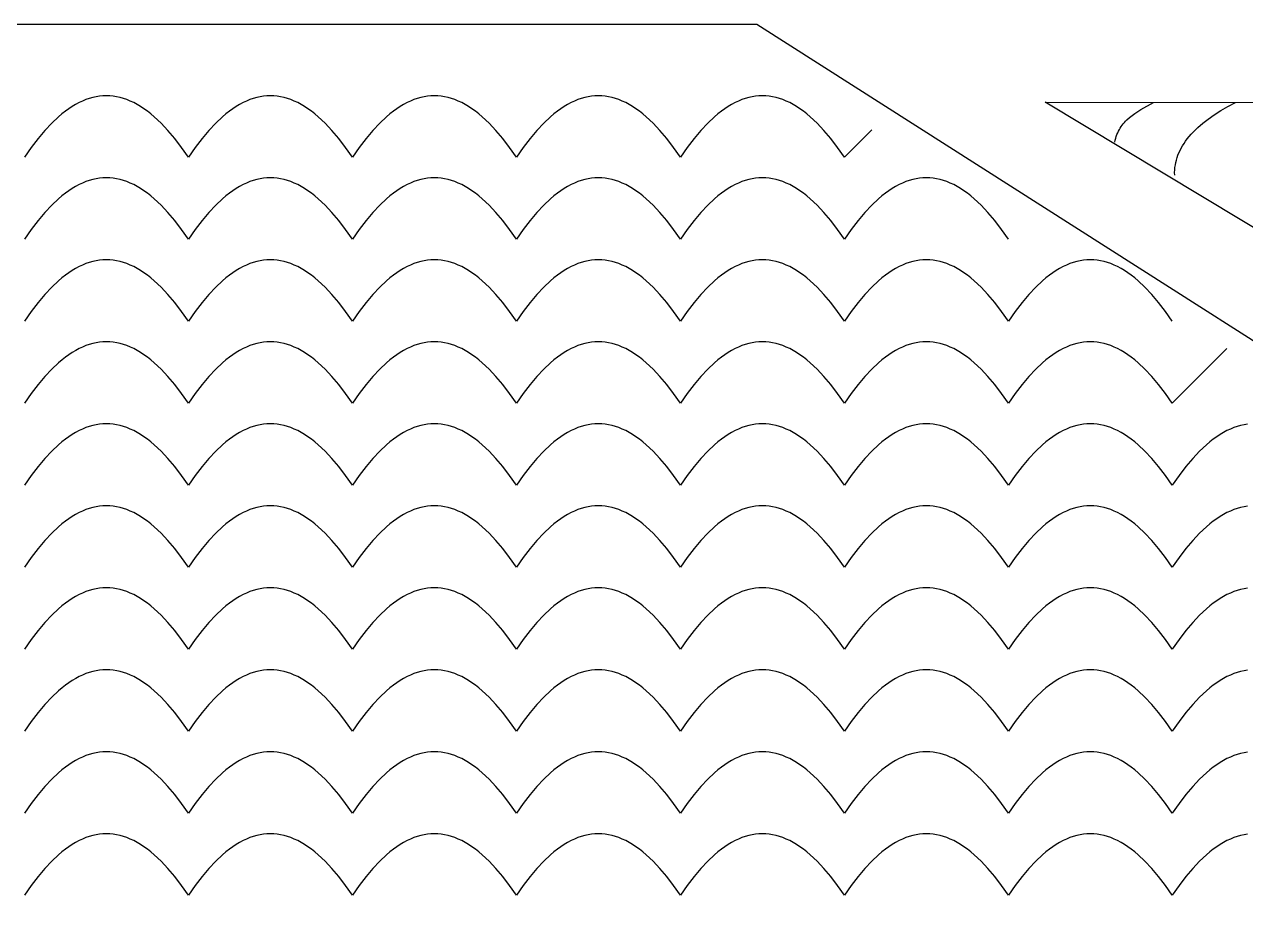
# Model space of a CAD drawing. Extents: x -831 to 1547, y -1426 to -385.
# Drawn here: x 133.8 to 200.9, y -858.3 to -809.9 of the extents above; entities that cross this region are included whole.
import ezdxf

# ---------------------------------------------------------------- set-up
doc = ezdxf.new("R2010")
doc.units = 0
doc.layers.add('CUT', color=18, linetype='CONTINUOUS')
doc.layers.add('ENGRAVE', color=1, linetype='CONTINUOUS')

msp = doc.modelspace()

# ---------------------------------------------------------------- linework, layer by layer
at = {"layer": 'CUT'}
for points in [[(334.842, -861.159), (254.442, -861.159), (174.042, -809.919), (133.842, -809.919), (93.642, -809.919), (13.242, -861.159), (-67.158, -861.159), (-67.158, -926.259), (93.474, -926.259), (133.842, -870.943), (174.211, -926.259), (334.842, -926.259)], [(189.867, -814.177), (237.8, -814.21), (237.8, -817.21), (249.8, -817.21), (249.8, -814.21), (323.919, -814.177), (258.946, -855.743)]]:
    msp.add_lwpolyline(points, close=True, dxfattribs=at)
at = {"layer": 'ENGRAVE'}
for points in [[(180.342, -815.709), (178.842, -817.209), (178.467, -816.67), (178.092, -816.178), (177.717, -815.732), (177.342, -815.334), (176.967, -814.982), (176.779, -814.824), (176.592, -814.678), (176.404, -814.543), (176.217, -814.42), (176.029, -814.309), (175.842, -814.209), (175.654, -814.121), (175.467, -814.045), (175.279, -813.98), (175.092, -813.928), (174.904, -813.887), (174.717, -813.857), (174.529, -813.84), (174.342, -813.834), (174.154, -813.84), (173.967, -813.857), (173.779, -813.887), (173.592, -813.928), (173.404, -813.98), (173.217, -814.045), (173.029, -814.121), (172.842, -814.209), (172.654, -814.309), (172.467, -814.42), (172.279, -814.543), (172.092, -814.678), (171.904, -814.824), (171.717, -814.982), (171.342, -815.334), (170.967, -815.732), (170.592, -816.178), (170.217, -816.67), (169.842, -817.209), (169.467, -816.67), (169.092, -816.178), (168.717, -815.732), (168.342, -815.334), (167.967, -814.982), (167.779, -814.824), (167.592, -814.678), (167.404, -814.543), (167.217, -814.42), (167.029, -814.309), (166.842, -814.209), (166.654, -814.121), (166.467, -814.045), (166.279, -813.98), (166.092, -813.928), (165.904, -813.887), (165.717, -813.857), (165.529, -813.84), (165.342, -813.834), (165.154, -813.84), (164.967, -813.857), (164.779, -813.887), (164.592, -813.928), (164.404, -813.98), (164.217, -814.045), (164.029, -814.121), (163.842, -814.209), (163.654, -814.309), (163.467, -814.42), (163.279, -814.543), (163.092, -814.678), (162.904, -814.824), (162.717, -814.982), (162.342, -815.334), (161.967, -815.732), (161.592, -816.178), (161.217, -816.67), (160.842, -817.209), (160.467, -816.67), (160.092, -816.178), (159.717, -815.732), (159.342, -815.334), (158.967, -814.982), (158.779, -814.824), (158.592, -814.678), (158.404, -814.543), (158.217, -814.42), (158.029, -814.309), (157.842, -814.209), (157.654, -814.121), (157.467, -814.045), (157.279, -813.98), (157.092, -813.928), (156.904, -813.887), (156.717, -813.857), (156.529, -813.84), (156.342, -813.834), (156.154, -813.84), (155.967, -813.857), (155.779, -813.887), (155.592, -813.928), (155.404, -813.98), (155.217, -814.045), (155.029, -814.121), (154.842, -814.209), (154.654, -814.309), (154.467, -814.42), (154.279, -814.543), (154.092, -814.678), (153.904, -814.824), (153.717, -814.982), (153.342, -815.334), (152.967, -815.732), (152.592, -816.178), (152.217, -816.67), (151.842, -817.209), (151.467, -816.67), (151.092, -816.178), (150.717, -815.732), (150.342, -815.334), (149.967, -814.982), (149.779, -814.824), (149.592, -814.678), (149.404, -814.543), (149.217, -814.42), (149.029, -814.309), (148.842, -814.209), (148.654, -814.121), (148.467, -814.045), (148.279, -813.98), (148.092, -813.928), (147.904, -813.887), (147.717, -813.857), (147.529, -813.84), (147.342, -813.834), (147.154, -813.84), (146.967, -813.857), (146.779, -813.887), (146.592, -813.928), (146.404, -813.98), (146.217, -814.045), (146.029, -814.121), (145.842, -814.209), (145.654, -814.309), (145.467, -814.42), (145.279, -814.543), (145.092, -814.678), (144.904, -814.824), (144.717, -814.982), (144.342, -815.334), (143.967, -815.732), (143.592, -816.178), (143.217, -816.67), (142.842, -817.209), (142.467, -816.67), (142.092, -816.178), (141.717, -815.732), (141.342, -815.334), (140.967, -814.982), (140.779, -814.824), (140.592, -814.678), (140.404, -814.543), (140.217, -814.42), (140.029, -814.309), (139.842, -814.209), (139.654, -814.121), (139.467, -814.045), (139.279, -813.98), (139.092, -813.928), (138.904, -813.887), (138.717, -813.857), (138.529, -813.84), (138.342, -813.834), (138.154, -813.84), (137.967, -813.857), (137.779, -813.887), (137.592, -813.928), (137.404, -813.98), (137.217, -814.045), (137.029, -814.121), (136.842, -814.209), (136.654, -814.309), (136.467, -814.42), (136.279, -814.543), (136.092, -814.678), (135.904, -814.824), (135.717, -814.982), (135.342, -815.334), (134.967, -815.732), (134.592, -816.178), (134.217, -816.67), (133.842, -817.209)], [(193.678, -816.379), (193.704, -816.269), (193.734, -816.164), (193.767, -816.062), (193.804, -815.964), (193.844, -815.87), (193.888, -815.779), (193.935, -815.692), (193.986, -815.607), (194.039, -815.526), (194.095, -815.448), (194.153, -815.372), (194.215, -815.299), (194.279, -815.229), (194.345, -815.161), (194.484, -815.032), (194.631, -814.911), (194.785, -814.798), (194.945, -814.69), (195.11, -814.588), (195.8, -814.209)], [(196.971, -818.183), (196.969, -818.044), (196.975, -817.905), (196.987, -817.768), (197.007, -817.632), (197.033, -817.496), (197.065, -817.362), (197.105, -817.229), (197.151, -817.096), (197.204, -816.965), (197.264, -816.834), (197.331, -816.705), (197.404, -816.576), (197.484, -816.448), (197.572, -816.322), (197.665, -816.196), (197.766, -816.072), (197.873, -815.948), (197.988, -815.825), (198.237, -815.583), (198.512, -815.344), (198.815, -815.109), (199.146, -814.878), (199.503, -814.651), (199.888, -814.428), (200.3, -814.209)], [(187.842, -821.709), (187.467, -821.17), (187.092, -820.678), (186.717, -820.232), (186.342, -819.834), (185.967, -819.482), (185.779, -819.324), (185.592, -819.178), (185.404, -819.043), (185.217, -818.92), (185.029, -818.809), (184.842, -818.709), (184.654, -818.621), (184.467, -818.545), (184.279, -818.48), (184.092, -818.428), (183.904, -818.387), (183.717, -818.357), (183.529, -818.34), (183.342, -818.334), (183.154, -818.34), (182.967, -818.357), (182.779, -818.387), (182.592, -818.428), (182.404, -818.48), (182.217, -818.545), (182.029, -818.621), (181.842, -818.709), (181.654, -818.809), (181.467, -818.92), (181.279, -819.043), (181.092, -819.178), (180.904, -819.324), (180.717, -819.482), (180.342, -819.834), (179.967, -820.232), (179.592, -820.678), (179.217, -821.17), (178.842, -821.709), (178.467, -821.17), (178.092, -820.678), (177.717, -820.232), (177.342, -819.834), (176.967, -819.482), (176.779, -819.324), (176.592, -819.178), (176.404, -819.043), (176.217, -818.92), (176.029, -818.809), (175.842, -818.709), (175.654, -818.621), (175.467, -818.545), (175.279, -818.48), (175.092, -818.428), (174.904, -818.387), (174.717, -818.357), (174.529, -818.34), (174.342, -818.334), (174.154, -818.34), (173.967, -818.357), (173.779, -818.387), (173.592, -818.428), (173.404, -818.48), (173.217, -818.545), (173.029, -818.621), (172.842, -818.709), (172.654, -818.809), (172.467, -818.92), (172.279, -819.043), (172.092, -819.178), (171.904, -819.324), (171.717, -819.482), (171.342, -819.834), (170.967, -820.232), (170.592, -820.678), (170.217, -821.17), (169.842, -821.709), (169.467, -821.17), (169.092, -820.678), (168.717, -820.232), (168.342, -819.834), (167.967, -819.482), (167.779, -819.324), (167.592, -819.178), (167.404, -819.043), (167.217, -818.92), (167.029, -818.809), (166.842, -818.709), (166.654, -818.621), (166.467, -818.545), (166.279, -818.48), (166.092, -818.428), (165.904, -818.387), (165.717, -818.357), (165.529, -818.34), (165.342, -818.334), (165.154, -818.34), (164.967, -818.357), (164.779, -818.387), (164.592, -818.428), (164.404, -818.48), (164.217, -818.545), (164.029, -818.621), (163.842, -818.709), (163.654, -818.809), (163.467, -818.92), (163.279, -819.043), (163.092, -819.178), (162.904, -819.324), (162.717, -819.482), (162.342, -819.834), (161.967, -820.232), (161.592, -820.678), (161.217, -821.17), (160.842, -821.709), (160.467, -821.17), (160.092, -820.678), (159.717, -820.232), (159.342, -819.834), (158.967, -819.482), (158.779, -819.324), (158.592, -819.178), (158.404, -819.043), (158.217, -818.92), (158.029, -818.809), (157.842, -818.709), (157.654, -818.621), (157.467, -818.545), (157.279, -818.48), (157.092, -818.428), (156.904, -818.387), (156.717, -818.357), (156.529, -818.34), (156.342, -818.334), (156.154, -818.34), (155.967, -818.357), (155.779, -818.387), (155.592, -818.428), (155.404, -818.48), (155.217, -818.545), (155.029, -818.621), (154.842, -818.709), (154.654, -818.809), (154.467, -818.92), (154.279, -819.043), (154.092, -819.178), (153.904, -819.324), (153.717, -819.482), (153.342, -819.834), (152.967, -820.232), (152.592, -820.678), (152.217, -821.17), (151.842, -821.709), (151.467, -821.17), (151.092, -820.678), (150.717, -820.232), (150.342, -819.834), (149.967, -819.482), (149.779, -819.324), (149.592, -819.178), (149.404, -819.043), (149.217, -818.92), (149.029, -818.809), (148.842, -818.709), (148.654, -818.621), (148.467, -818.545), (148.279, -818.48), (148.092, -818.428), (147.904, -818.387), (147.717, -818.357), (147.529, -818.34), (147.342, -818.334), (147.154, -818.34), (146.967, -818.357), (146.779, -818.387), (146.592, -818.428), (146.404, -818.48), (146.217, -818.545), (146.029, -818.621), (145.842, -818.709), (145.654, -818.809), (145.467, -818.92), (145.279, -819.043), (145.092, -819.178), (144.904, -819.324), (144.717, -819.482), (144.342, -819.834), (143.967, -820.232), (143.592, -820.678), (143.217, -821.17), (142.842, -821.709), (142.467, -821.17), (142.092, -820.678), (141.717, -820.232), (141.342, -819.834), (140.967, -819.482), (140.779, -819.324), (140.592, -819.178), (140.404, -819.043), (140.217, -818.92), (140.029, -818.809), (139.842, -818.709), (139.654, -818.621), (139.467, -818.545), (139.279, -818.48), (139.092, -818.428), (138.904, -818.387), (138.717, -818.357), (138.529, -818.34), (138.342, -818.334), (138.154, -818.34), (137.967, -818.357), (137.779, -818.387), (137.592, -818.428), (137.404, -818.48), (137.217, -818.545), (137.029, -818.621), (136.842, -818.709), (136.654, -818.809), (136.467, -818.92), (136.279, -819.043), (136.092, -819.178), (135.904, -819.324), (135.717, -819.482), (135.342, -819.834), (134.967, -820.232), (134.592, -820.678), (134.217, -821.17), (133.842, -821.709)], [(196.842, -826.209), (196.467, -825.67), (196.092, -825.178), (195.717, -824.732), (195.342, -824.334), (194.967, -823.982), (194.779, -823.824), (194.592, -823.678), (194.404, -823.543), (194.217, -823.42), (194.029, -823.309), (193.842, -823.209), (193.654, -823.121), (193.467, -823.045), (193.279, -822.98), (193.092, -822.928), (192.904, -822.887), (192.717, -822.857), (192.529, -822.84), (192.342, -822.834), (192.154, -822.84), (191.967, -822.857), (191.779, -822.887), (191.592, -822.928), (191.404, -822.98), (191.217, -823.045), (191.029, -823.121), (190.842, -823.209), (190.654, -823.309), (190.467, -823.42), (190.279, -823.543), (190.092, -823.678), (189.904, -823.824), (189.717, -823.982), (189.342, -824.334), (188.967, -824.732), (188.592, -825.178), (188.217, -825.67), (187.842, -826.209), (187.467, -825.67), (187.092, -825.178), (186.717, -824.732), (186.342, -824.334), (185.967, -823.982), (185.779, -823.824), (185.592, -823.678), (185.404, -823.543), (185.217, -823.42), (185.029, -823.309), (184.842, -823.209), (184.654, -823.121), (184.467, -823.045), (184.279, -822.98), (184.092, -822.928), (183.904, -822.887), (183.717, -822.857), (183.529, -822.84), (183.342, -822.834), (183.154, -822.84), (182.967, -822.857), (182.779, -822.887), (182.592, -822.928), (182.404, -822.98), (182.217, -823.045), (182.029, -823.121), (181.842, -823.209), (181.654, -823.309), (181.467, -823.42), (181.279, -823.543), (181.092, -823.678), (180.904, -823.824), (180.717, -823.982), (180.342, -824.334), (179.967, -824.732), (179.592, -825.178), (179.217, -825.67), (178.842, -826.209), (178.467, -825.67), (178.092, -825.178), (177.717, -824.732), (177.342, -824.334), (176.967, -823.982), (176.779, -823.824), (176.592, -823.678), (176.404, -823.543), (176.217, -823.42), (176.029, -823.309), (175.842, -823.209), (175.654, -823.121), (175.467, -823.045), (175.279, -822.98), (175.092, -822.928), (174.904, -822.887), (174.717, -822.857), (174.529, -822.84), (174.342, -822.834), (174.154, -822.84), (173.967, -822.857), (173.779, -822.887), (173.592, -822.928), (173.404, -822.98), (173.217, -823.045), (173.029, -823.121), (172.842, -823.209), (172.654, -823.309), (172.467, -823.42), (172.279, -823.543), (172.092, -823.678), (171.904, -823.824), (171.717, -823.982), (171.342, -824.334), (170.967, -824.732), (170.592, -825.178), (170.217, -825.67), (169.842, -826.209), (169.467, -825.67), (169.092, -825.178), (168.717, -824.732), (168.342, -824.334), (167.967, -823.982), (167.779, -823.824), (167.592, -823.678), (167.404, -823.543), (167.217, -823.42), (167.029, -823.309), (166.842, -823.209), (166.654, -823.121), (166.467, -823.045), (166.279, -822.98), (166.092, -822.928), (165.904, -822.887), (165.717, -822.857), (165.529, -822.84), (165.342, -822.834), (165.154, -822.84), (164.967, -822.857), (164.779, -822.887), (164.592, -822.928), (164.404, -822.98), (164.217, -823.045), (164.029, -823.121), (163.842, -823.209), (163.654, -823.309), (163.467, -823.42), (163.279, -823.543), (163.092, -823.678), (162.904, -823.824), (162.717, -823.982), (162.342, -824.334), (161.967, -824.732), (161.592, -825.178), (161.217, -825.67), (160.842, -826.209), (160.467, -825.67), (160.092, -825.178), (159.717, -824.732), (159.342, -824.334), (158.967, -823.982), (158.779, -823.824), (158.592, -823.678), (158.404, -823.543), (158.217, -823.42), (158.029, -823.309), (157.842, -823.209), (157.654, -823.121), (157.467, -823.045), (157.279, -822.98), (157.092, -822.928), (156.904, -822.887), (156.717, -822.857), (156.529, -822.84), (156.342, -822.834), (156.154, -822.84), (155.967, -822.857), (155.779, -822.887), (155.592, -822.928), (155.404, -822.98), (155.217, -823.045), (155.029, -823.121), (154.842, -823.209), (154.654, -823.309), (154.467, -823.42), (154.279, -823.543), (154.092, -823.678), (153.904, -823.824), (153.717, -823.982), (153.342, -824.334), (152.967, -824.732), (152.592, -825.178), (152.217, -825.67), (151.842, -826.209), (151.467, -825.67), (151.092, -825.178), (150.717, -824.732), (150.342, -824.334), (149.967, -823.982), (149.779, -823.824), (149.592, -823.678), (149.404, -823.543), (149.217, -823.42), (149.029, -823.309), (148.842, -823.209), (148.654, -823.121), (148.467, -823.045), (148.279, -822.98), (148.092, -822.928), (147.904, -822.887), (147.717, -822.857), (147.529, -822.84), (147.342, -822.834), (147.154, -822.84), (146.967, -822.857), (146.779, -822.887), (146.592, -822.928), (146.404, -822.98), (146.217, -823.045), (146.029, -823.121), (145.842, -823.209), (145.654, -823.309), (145.467, -823.42), (145.279, -823.543), (145.092, -823.678), (144.904, -823.824), (144.717, -823.982), (144.342, -824.334), (143.967, -824.732), (143.592, -825.178), (143.217, -825.67), (142.842, -826.209), (142.467, -825.67), (142.092, -825.178), (141.717, -824.732), (141.342, -824.334), (140.967, -823.982), (140.779, -823.824), (140.592, -823.678), (140.404, -823.543), (140.217, -823.42), (140.029, -823.309), (139.842, -823.209), (139.654, -823.121), (139.467, -823.045), (139.279, -822.98), (139.092, -822.928), (138.904, -822.887), (138.717, -822.857), (138.529, -822.84), (138.342, -822.834), (138.154, -822.84), (137.967, -822.857), (137.779, -822.887), (137.592, -822.928), (137.404, -822.98), (137.217, -823.045), (137.029, -823.121), (136.842, -823.209), (136.654, -823.309), (136.467, -823.42), (136.279, -823.543), (136.092, -823.678), (135.904, -823.824), (135.717, -823.982), (135.342, -824.334), (134.967, -824.732), (134.592, -825.178), (134.217, -825.67), (133.842, -826.209)], [(199.842, -827.709), (196.842, -830.709), (196.467, -830.17), (196.092, -829.678), (195.717, -829.232), (195.342, -828.834), (194.967, -828.482), (194.779, -828.324), (194.592, -828.178), (194.404, -828.043), (194.217, -827.92), (194.029, -827.809), (193.842, -827.709), (193.654, -827.621), (193.467, -827.545), (193.279, -827.48), (193.092, -827.428), (192.904, -827.387), (192.717, -827.357), (192.529, -827.34), (192.342, -827.334), (192.154, -827.34), (191.967, -827.357), (191.779, -827.387), (191.592, -827.428), (191.404, -827.48), (191.217, -827.545), (191.029, -827.621), (190.842, -827.709), (190.654, -827.809), (190.467, -827.92), (190.279, -828.043), (190.092, -828.178), (189.904, -828.324), (189.717, -828.482), (189.342, -828.834), (188.967, -829.232), (188.592, -829.678), (188.217, -830.17), (187.842, -830.709), (187.467, -830.17), (187.092, -829.678), (186.717, -829.232), (186.342, -828.834), (185.967, -828.482), (185.779, -828.324), (185.592, -828.178), (185.404, -828.043), (185.217, -827.92), (185.029, -827.809), (184.842, -827.709), (184.654, -827.621), (184.467, -827.545), (184.279, -827.48), (184.092, -827.428), (183.904, -827.387), (183.717, -827.357), (183.529, -827.34), (183.342, -827.334), (183.154, -827.34), (182.967, -827.357), (182.779, -827.387), (182.592, -827.428), (182.404, -827.48), (182.217, -827.545), (182.029, -827.621), (181.842, -827.709), (181.655, -827.809), (181.467, -827.92), (181.28, -828.043), (181.092, -828.178), (180.905, -828.324), (180.717, -828.482), (180.342, -828.834), (179.967, -829.232), (179.592, -829.678), (179.217, -830.17), (178.842, -830.709), (178.467, -830.17), (178.092, -829.678), (177.717, -829.232), (177.342, -828.834), (176.967, -828.482), (176.779, -828.324), (176.592, -828.178), (176.404, -828.043), (176.217, -827.92), (176.029, -827.809), (175.842, -827.709), (175.655, -827.621), (175.467, -827.545), (175.28, -827.48), (175.092, -827.428), (174.905, -827.387), (174.717, -827.357), (174.53, -827.34), (174.342, -827.334), (174.154, -827.34), (173.967, -827.357), (173.779, -827.387), (173.592, -827.428), (173.404, -827.48), (173.217, -827.545), (173.029, -827.621), (172.842, -827.709), (172.655, -827.809), (172.467, -827.92), (172.28, -828.043), (172.092, -828.178), (171.905, -828.324), (171.717, -828.482), (171.342, -828.834), (170.967, -829.232), (170.592, -829.678), (170.217, -830.17), (169.842, -830.709), (169.467, -830.17), (169.092, -829.678), (168.717, -829.232), (168.342, -828.834), (167.967, -828.482), (167.779, -828.324), (167.592, -828.178), (167.404, -828.043), (167.217, -827.92), (167.029, -827.809), (166.842, -827.709), (166.655, -827.621), (166.467, -827.545), (166.28, -827.48), (166.092, -827.428), (165.905, -827.387), (165.717, -827.357), (165.53, -827.34), (165.342, -827.334), (165.154, -827.34), (164.967, -827.357), (164.779, -827.387), (164.592, -827.428), (164.404, -827.48), (164.217, -827.545), (164.029, -827.621), (163.842, -827.709), (163.655, -827.809), (163.467, -827.92), (163.28, -828.043), (163.092, -828.178), (162.905, -828.324), (162.717, -828.482), (162.342, -828.834), (161.967, -829.232), (161.592, -829.678), (161.217, -830.17), (160.842, -830.709), (160.467, -830.17), (160.092, -829.678), (159.717, -829.232), (159.342, -828.834), (158.967, -828.482), (158.779, -828.324), (158.592, -828.178), (158.404, -828.043), (158.217, -827.92), (158.029, -827.809), (157.842, -827.709), (157.655, -827.621), (157.467, -827.545), (157.28, -827.48), (157.092, -827.428), (156.905, -827.387), (156.717, -827.357), (156.53, -827.34), (156.342, -827.334), (156.154, -827.34), (155.967, -827.357), (155.779, -827.387), (155.592, -827.428), (155.404, -827.48), (155.217, -827.545), (155.029, -827.621), (154.842, -827.709), (154.655, -827.809), (154.467, -827.92), (154.28, -828.043), (154.092, -828.178), (153.905, -828.324), (153.717, -828.482), (153.342, -828.834), (152.967, -829.232), (152.592, -829.678), (152.217, -830.17), (151.842, -830.709), (151.467, -830.17), (151.092, -829.678), (150.717, -829.232), (150.342, -828.834), (149.967, -828.482), (149.779, -828.324), (149.592, -828.178), (149.404, -828.043), (149.217, -827.92), (149.029, -827.809), (148.842, -827.709), (148.655, -827.621), (148.467, -827.545), (148.28, -827.48), (148.092, -827.428), (147.905, -827.387), (147.717, -827.357), (147.53, -827.34), (147.342, -827.334), (147.154, -827.34), (146.967, -827.357), (146.779, -827.387), (146.592, -827.428), (146.404, -827.48), (146.217, -827.545), (146.029, -827.621), (145.842, -827.709), (145.655, -827.809), (145.467, -827.92), (145.28, -828.043), (145.092, -828.178), (144.905, -828.324), (144.717, -828.482), (144.342, -828.834), (143.967, -829.232), (143.592, -829.678), (143.217, -830.17), (142.842, -830.709), (142.467, -830.17), (142.092, -829.678), (141.717, -829.232), (141.342, -828.834), (140.967, -828.482), (140.779, -828.324), (140.592, -828.178), (140.404, -828.043), (140.217, -827.92), (140.029, -827.809), (139.842, -827.709), (139.655, -827.621), (139.467, -827.545), (139.28, -827.48), (139.092, -827.428), (138.905, -827.387), (138.717, -827.357), (138.53, -827.34), (138.342, -827.334), (138.154, -827.34), (137.967, -827.357), (137.779, -827.387), (137.592, -827.428), (137.404, -827.48), (137.217, -827.545), (137.029, -827.621), (136.842, -827.709), (136.655, -827.809), (136.467, -827.92), (136.28, -828.043), (136.092, -828.178), (135.905, -828.324), (135.717, -828.482), (135.342, -828.834), (134.967, -829.232), (134.592, -829.678), (134.217, -830.17), (133.842, -830.709)], [(200.967, -831.857), (200.779, -831.887), (200.592, -831.928), (200.404, -831.98), (200.217, -832.045), (200.029, -832.121), (199.842, -832.209), (199.654, -832.309), (199.467, -832.42), (199.279, -832.543), (199.092, -832.678), (198.904, -832.824), (198.717, -832.982), (198.342, -833.334), (197.967, -833.732), (197.592, -834.178), (197.217, -834.67), (196.842, -835.209), (196.467, -834.67), (196.092, -834.178), (195.717, -833.732), (195.342, -833.334), (194.967, -832.982), (194.779, -832.824), (194.592, -832.678), (194.404, -832.543), (194.217, -832.42), (194.029, -832.309), (193.842, -832.209), (193.654, -832.121), (193.467, -832.045), (193.279, -831.98), (193.092, -831.928), (192.904, -831.887), (192.717, -831.857), (192.529, -831.84), (192.342, -831.834), (192.154, -831.84), (191.967, -831.857), (191.779, -831.887), (191.592, -831.928), (191.404, -831.98), (191.217, -832.045), (191.029, -832.121), (190.842, -832.209), (190.654, -832.309), (190.467, -832.42), (190.279, -832.543), (190.092, -832.678), (189.904, -832.824), (189.717, -832.982), (189.342, -833.334), (188.967, -833.732), (188.592, -834.178), (188.217, -834.67), (187.842, -835.209), (187.467, -834.67), (187.092, -834.178), (186.717, -833.732), (186.342, -833.334), (185.967, -832.982), (185.779, -832.824), (185.592, -832.678), (185.404, -832.543), (185.217, -832.42), (185.029, -832.309), (184.842, -832.209), (184.654, -832.121), (184.467, -832.045), (184.279, -831.98), (184.092, -831.928), (183.904, -831.887), (183.717, -831.857), (183.529, -831.84), (183.342, -831.834), (183.154, -831.84), (182.967, -831.857), (182.779, -831.887), (182.592, -831.928), (182.404, -831.98), (182.217, -832.045), (182.029, -832.121), (181.842, -832.209), (181.654, -832.309), (181.467, -832.42), (181.279, -832.543), (181.092, -832.678), (180.904, -832.824), (180.717, -832.982), (180.342, -833.334), (179.967, -833.732), (179.592, -834.178), (179.217, -834.67), (178.842, -835.209), (178.467, -834.67), (178.092, -834.178), (177.717, -833.732), (177.342, -833.334), (176.967, -832.982), (176.779, -832.824), (176.592, -832.678), (176.404, -832.543), (176.217, -832.42), (176.029, -832.309), (175.842, -832.209), (175.654, -832.121), (175.467, -832.045), (175.279, -831.98), (175.092, -831.928), (174.904, -831.887), (174.717, -831.857), (174.529, -831.84), (174.342, -831.834), (174.154, -831.84), (173.967, -831.857), (173.779, -831.887), (173.592, -831.928), (173.404, -831.98), (173.217, -832.045), (173.029, -832.121), (172.842, -832.209), (172.654, -832.309), (172.467, -832.42), (172.279, -832.543), (172.092, -832.678), (171.904, -832.824), (171.717, -832.982), (171.342, -833.334), (170.967, -833.732), (170.592, -834.178), (170.217, -834.67), (169.842, -835.209), (169.467, -834.67), (169.092, -834.178), (168.717, -833.732), (168.342, -833.334), (167.967, -832.982), (167.779, -832.824), (167.592, -832.678), (167.404, -832.543), (167.217, -832.42), (167.029, -832.309), (166.842, -832.209), (166.654, -832.121), (166.467, -832.045), (166.279, -831.98), (166.092, -831.928), (165.904, -831.887), (165.717, -831.857), (165.529, -831.84), (165.342, -831.834), (165.154, -831.84), (164.967, -831.857), (164.779, -831.887), (164.592, -831.928), (164.404, -831.98), (164.217, -832.045), (164.029, -832.121), (163.842, -832.209), (163.654, -832.309), (163.467, -832.42), (163.279, -832.543), (163.092, -832.678), (162.904, -832.824), (162.717, -832.982), (162.342, -833.334), (161.967, -833.732), (161.592, -834.178), (161.217, -834.67), (160.842, -835.209), (160.467, -834.67), (160.092, -834.178), (159.717, -833.732), (159.342, -833.334), (158.967, -832.982), (158.779, -832.824), (158.592, -832.678), (158.404, -832.543), (158.217, -832.42), (158.029, -832.309), (157.842, -832.209), (157.654, -832.121), (157.467, -832.045), (157.279, -831.98), (157.092, -831.928), (156.904, -831.887), (156.717, -831.857), (156.529, -831.84), (156.342, -831.834), (156.154, -831.84), (155.967, -831.857), (155.779, -831.887), (155.592, -831.928), (155.404, -831.98), (155.217, -832.045), (155.029, -832.121), (154.842, -832.209), (154.654, -832.309), (154.467, -832.42), (154.279, -832.543), (154.092, -832.678), (153.904, -832.824), (153.717, -832.982), (153.342, -833.334), (152.967, -833.732), (152.592, -834.178), (152.217, -834.67), (151.842, -835.209), (151.467, -834.67), (151.092, -834.178), (150.717, -833.732), (150.342, -833.334), (149.967, -832.982), (149.779, -832.824), (149.592, -832.678), (149.404, -832.543), (149.217, -832.42), (149.029, -832.309), (148.842, -832.209), (148.654, -832.121), (148.467, -832.045), (148.279, -831.98), (148.092, -831.928), (147.904, -831.887), (147.717, -831.857), (147.529, -831.84), (147.342, -831.834), (147.154, -831.84), (146.967, -831.857), (146.779, -831.887), (146.592, -831.928), (146.404, -831.98), (146.217, -832.045), (146.029, -832.121), (145.842, -832.209), (145.654, -832.309), (145.467, -832.42), (145.279, -832.543), (145.092, -832.678), (144.904, -832.824), (144.717, -832.982), (144.342, -833.334), (143.967, -833.732), (143.592, -834.178), (143.217, -834.67), (142.842, -835.209), (142.467, -834.67), (142.092, -834.178), (141.717, -833.732), (141.342, -833.334), (140.967, -832.982), (140.779, -832.824), (140.592, -832.678), (140.404, -832.543), (140.217, -832.42), (140.029, -832.309), (139.842, -832.209), (139.654, -832.121), (139.467, -832.045), (139.279, -831.98), (139.092, -831.928), (138.904, -831.887), (138.717, -831.857), (138.529, -831.84), (138.342, -831.834), (138.154, -831.84), (137.967, -831.857), (137.779, -831.887), (137.592, -831.928), (137.404, -831.98), (137.217, -832.045), (137.029, -832.121), (136.842, -832.209), (136.654, -832.309), (136.467, -832.42), (136.279, -832.543), (136.092, -832.678), (135.904, -832.824), (135.717, -832.982), (135.342, -833.334), (134.967, -833.732), (134.592, -834.178), (134.217, -834.67), (133.842, -835.209)], [(200.967, -836.357), (200.779, -836.387), (200.592, -836.428), (200.404, -836.48), (200.217, -836.545), (200.029, -836.621), (199.842, -836.709), (199.654, -836.809), (199.467, -836.92), (199.279, -837.043), (199.092, -837.178), (198.904, -837.324), (198.717, -837.482), (198.342, -837.834), (197.967, -838.232), (197.592, -838.678), (197.217, -839.17), (196.842, -839.709), (196.467, -839.17), (196.092, -838.678), (195.717, -838.232), (195.342, -837.834), (194.967, -837.482), (194.779, -837.324), (194.592, -837.178), (194.404, -837.043), (194.217, -836.92), (194.029, -836.809), (193.842, -836.709), (193.654, -836.621), (193.467, -836.545), (193.279, -836.48), (193.092, -836.428), (192.904, -836.387), (192.717, -836.357), (192.529, -836.34), (192.342, -836.334), (192.154, -836.34), (191.967, -836.357), (191.779, -836.387), (191.592, -836.428), (191.404, -836.48), (191.217, -836.545), (191.029, -836.621), (190.842, -836.709), (190.654, -836.809), (190.467, -836.92), (190.279, -837.043), (190.092, -837.178), (189.904, -837.324), (189.717, -837.482), (189.342, -837.834), (188.967, -838.232), (188.592, -838.678), (188.217, -839.17), (187.842, -839.709), (187.467, -839.17), (187.092, -838.678), (186.717, -838.232), (186.342, -837.834), (185.967, -837.482), (185.779, -837.324), (185.592, -837.178), (185.404, -837.043), (185.217, -836.92), (185.029, -836.809), (184.842, -836.709), (184.654, -836.621), (184.467, -836.545), (184.279, -836.48), (184.092, -836.428), (183.904, -836.387), (183.717, -836.357), (183.529, -836.34), (183.342, -836.334), (183.154, -836.34), (182.967, -836.357), (182.779, -836.387), (182.592, -836.428), (182.404, -836.48), (182.217, -836.545), (182.029, -836.621), (181.842, -836.709), (181.654, -836.809), (181.467, -836.92), (181.279, -837.043), (181.092, -837.178), (180.904, -837.324), (180.717, -837.482), (180.342, -837.834), (179.967, -838.232), (179.592, -838.678), (179.217, -839.17), (178.842, -839.709), (178.467, -839.17), (178.092, -838.678), (177.717, -838.232), (177.342, -837.834), (176.967, -837.482), (176.779, -837.324), (176.592, -837.178), (176.404, -837.043), (176.217, -836.92), (176.029, -836.809), (175.842, -836.709), (175.654, -836.621), (175.467, -836.545), (175.279, -836.48), (175.092, -836.428), (174.904, -836.387), (174.717, -836.357), (174.529, -836.34), (174.342, -836.334), (174.154, -836.34), (173.967, -836.357), (173.779, -836.387), (173.592, -836.428), (173.404, -836.48), (173.217, -836.545), (173.029, -836.621), (172.842, -836.709), (172.654, -836.809), (172.467, -836.92), (172.279, -837.043), (172.092, -837.178), (171.904, -837.324), (171.717, -837.482), (171.342, -837.834), (170.967, -838.232), (170.592, -838.678), (170.217, -839.17), (169.842, -839.709), (169.467, -839.17), (169.092, -838.678), (168.717, -838.232), (168.342, -837.834), (167.967, -837.482), (167.779, -837.324), (167.592, -837.178), (167.404, -837.043), (167.217, -836.92), (167.029, -836.809), (166.842, -836.709), (166.654, -836.621), (166.467, -836.545), (166.279, -836.48), (166.092, -836.428), (165.904, -836.387), (165.717, -836.357), (165.529, -836.34), (165.342, -836.334), (165.154, -836.34), (164.967, -836.357), (164.779, -836.387), (164.592, -836.428), (164.404, -836.48), (164.217, -836.545), (164.029, -836.621), (163.842, -836.709), (163.654, -836.809), (163.467, -836.92), (163.279, -837.043), (163.092, -837.178), (162.904, -837.324), (162.717, -837.482), (162.342, -837.834), (161.967, -838.232), (161.592, -838.678), (161.217, -839.17), (160.842, -839.709), (160.467, -839.17), (160.092, -838.678), (159.717, -838.232), (159.342, -837.834), (158.967, -837.482), (158.779, -837.324), (158.592, -837.178), (158.404, -837.043), (158.217, -836.92), (158.029, -836.809), (157.842, -836.709), (157.654, -836.621), (157.467, -836.545), (157.279, -836.48), (157.092, -836.428), (156.904, -836.387), (156.717, -836.357), (156.529, -836.34), (156.342, -836.334), (156.154, -836.34), (155.967, -836.357), (155.779, -836.387), (155.592, -836.428), (155.404, -836.48), (155.217, -836.545), (155.029, -836.621), (154.842, -836.709), (154.654, -836.809), (154.467, -836.92), (154.279, -837.043), (154.092, -837.178), (153.904, -837.324), (153.717, -837.482), (153.342, -837.834), (152.967, -838.232), (152.592, -838.678), (152.217, -839.17), (151.842, -839.709), (151.467, -839.17), (151.092, -838.678), (150.717, -838.232), (150.342, -837.834), (149.967, -837.482), (149.779, -837.324), (149.592, -837.178), (149.404, -837.043), (149.217, -836.92), (149.029, -836.809), (148.842, -836.709), (148.654, -836.621), (148.467, -836.545), (148.279, -836.48), (148.092, -836.428), (147.904, -836.387), (147.717, -836.357), (147.529, -836.34), (147.342, -836.334), (147.154, -836.34), (146.967, -836.357), (146.779, -836.387), (146.592, -836.428), (146.404, -836.48), (146.217, -836.545), (146.029, -836.621), (145.842, -836.709), (145.654, -836.809), (145.467, -836.92), (145.279, -837.043), (145.092, -837.178), (144.904, -837.324), (144.717, -837.482), (144.342, -837.834), (143.967, -838.232), (143.592, -838.678), (143.217, -839.17), (142.842, -839.709), (142.467, -839.17), (142.092, -838.678), (141.717, -838.232), (141.342, -837.834), (140.967, -837.482), (140.779, -837.324), (140.592, -837.178), (140.404, -837.043), (140.217, -836.92), (140.029, -836.809), (139.842, -836.709), (139.654, -836.621), (139.467, -836.545), (139.279, -836.48), (139.092, -836.428), (138.904, -836.387), (138.717, -836.357), (138.529, -836.34), (138.342, -836.334), (138.154, -836.34), (137.967, -836.357), (137.779, -836.387), (137.592, -836.428), (137.404, -836.48), (137.217, -836.545), (137.029, -836.621), (136.842, -836.709), (136.654, -836.809), (136.467, -836.92), (136.279, -837.043), (136.092, -837.178), (135.904, -837.324), (135.717, -837.482), (135.342, -837.834), (134.967, -838.232), (134.592, -838.678), (134.217, -839.17), (133.842, -839.709)], [(200.967, -840.857), (200.779, -840.887), (200.592, -840.928), (200.404, -840.98), (200.217, -841.045), (200.029, -841.121), (199.842, -841.209), (199.654, -841.309), (199.467, -841.42), (199.279, -841.543), (199.092, -841.678), (198.904, -841.824), (198.717, -841.982), (198.342, -842.334), (197.967, -842.732), (197.592, -843.178), (197.217, -843.67), (196.842, -844.209), (196.467, -843.67), (196.092, -843.178), (195.717, -842.732), (195.342, -842.334), (194.967, -841.982), (194.779, -841.824), (194.592, -841.678), (194.404, -841.543), (194.217, -841.42), (194.029, -841.309), (193.842, -841.209), (193.654, -841.121), (193.467, -841.045), (193.279, -840.98), (193.092, -840.928), (192.904, -840.887), (192.717, -840.857), (192.529, -840.84), (192.342, -840.834), (192.154, -840.84), (191.967, -840.857), (191.779, -840.887), (191.592, -840.928), (191.404, -840.98), (191.217, -841.045), (191.029, -841.121), (190.842, -841.209), (190.654, -841.309), (190.467, -841.42), (190.279, -841.543), (190.092, -841.678), (189.904, -841.824), (189.717, -841.982), (189.342, -842.334), (188.967, -842.732), (188.592, -843.178), (188.217, -843.67), (187.842, -844.209), (187.467, -843.67), (187.092, -843.178), (186.717, -842.732), (186.342, -842.334), (185.967, -841.982), (185.779, -841.824), (185.592, -841.678), (185.404, -841.543), (185.217, -841.42), (185.029, -841.309), (184.842, -841.209), (184.654, -841.121), (184.467, -841.045), (184.279, -840.98), (184.092, -840.928), (183.904, -840.887), (183.717, -840.857), (183.529, -840.84), (183.342, -840.834), (183.154, -840.84), (182.967, -840.857), (182.779, -840.887), (182.592, -840.928), (182.404, -840.98), (182.217, -841.045), (182.029, -841.121), (181.842, -841.209), (181.654, -841.309), (181.467, -841.42), (181.279, -841.543), (181.092, -841.678), (180.904, -841.824), (180.717, -841.982), (180.342, -842.334), (179.967, -842.732), (179.592, -843.178), (179.217, -843.67), (178.842, -844.209), (178.467, -843.67), (178.092, -843.178), (177.717, -842.732), (177.342, -842.334), (176.967, -841.982), (176.779, -841.824), (176.592, -841.678), (176.404, -841.543), (176.217, -841.42), (176.029, -841.309), (175.842, -841.209), (175.654, -841.121), (175.467, -841.045), (175.279, -840.98), (175.092, -840.928), (174.904, -840.887), (174.717, -840.857), (174.529, -840.84), (174.342, -840.834), (174.154, -840.84), (173.967, -840.857), (173.779, -840.887), (173.592, -840.928), (173.404, -840.98), (173.217, -841.045), (173.029, -841.121), (172.842, -841.209), (172.654, -841.309), (172.467, -841.42), (172.279, -841.543), (172.092, -841.678), (171.904, -841.824), (171.717, -841.982), (171.342, -842.334), (170.967, -842.732), (170.592, -843.178), (170.217, -843.67), (169.842, -844.209), (169.467, -843.67), (169.092, -843.178), (168.717, -842.732), (168.342, -842.334), (167.967, -841.982), (167.779, -841.824), (167.592, -841.678), (167.404, -841.543), (167.217, -841.42), (167.029, -841.309), (166.842, -841.209), (166.654, -841.121), (166.467, -841.045), (166.279, -840.98), (166.092, -840.928), (165.904, -840.887), (165.717, -840.857), (165.529, -840.84), (165.342, -840.834), (165.154, -840.84), (164.967, -840.857), (164.779, -840.887), (164.592, -840.928), (164.404, -840.98), (164.217, -841.045), (164.029, -841.121), (163.842, -841.209), (163.654, -841.309), (163.467, -841.42), (163.279, -841.543), (163.092, -841.678), (162.904, -841.824), (162.717, -841.982), (162.342, -842.334), (161.967, -842.732), (161.592, -843.178), (161.217, -843.67), (160.842, -844.209), (160.467, -843.67), (160.092, -843.178), (159.717, -842.732), (159.342, -842.334), (158.967, -841.982), (158.779, -841.824), (158.592, -841.678), (158.404, -841.543), (158.217, -841.42), (158.029, -841.309), (157.842, -841.209), (157.654, -841.121), (157.467, -841.045), (157.279, -840.98), (157.092, -840.928), (156.904, -840.887), (156.717, -840.857), (156.529, -840.84), (156.342, -840.834), (156.154, -840.84), (155.967, -840.857), (155.779, -840.887), (155.592, -840.928), (155.404, -840.98), (155.217, -841.045), (155.029, -841.121), (154.842, -841.209), (154.654, -841.309), (154.467, -841.42), (154.279, -841.543), (154.092, -841.678), (153.904, -841.824), (153.717, -841.982), (153.342, -842.334), (152.967, -842.732), (152.592, -843.178), (152.217, -843.67), (151.842, -844.209), (151.467, -843.67), (151.092, -843.178), (150.717, -842.732), (150.342, -842.334), (149.967, -841.982), (149.779, -841.824), (149.592, -841.678), (149.404, -841.543), (149.217, -841.42), (149.029, -841.309), (148.842, -841.209), (148.654, -841.121), (148.467, -841.045), (148.279, -840.98), (148.092, -840.928), (147.904, -840.887), (147.717, -840.857), (147.529, -840.84), (147.342, -840.834), (147.154, -840.84), (146.967, -840.857), (146.779, -840.887), (146.592, -840.928), (146.404, -840.98), (146.217, -841.045), (146.029, -841.121), (145.842, -841.209), (145.654, -841.309), (145.467, -841.42), (145.279, -841.543), (145.092, -841.678), (144.904, -841.824), (144.717, -841.982), (144.342, -842.334), (143.967, -842.732), (143.592, -843.178), (143.217, -843.67), (142.842, -844.209), (142.467, -843.67), (142.092, -843.178), (141.717, -842.732), (141.342, -842.334), (140.967, -841.982), (140.779, -841.824), (140.592, -841.678), (140.404, -841.543), (140.217, -841.42), (140.029, -841.309), (139.842, -841.209), (139.654, -841.121), (139.467, -841.045), (139.279, -840.98), (139.092, -840.928), (138.904, -840.887), (138.717, -840.857), (138.529, -840.84), (138.342, -840.834), (138.154, -840.84), (137.967, -840.857), (137.779, -840.887), (137.592, -840.928), (137.404, -840.98), (137.217, -841.045), (137.029, -841.121), (136.842, -841.209), (136.654, -841.309), (136.467, -841.42), (136.279, -841.543), (136.092, -841.678), (135.904, -841.824), (135.717, -841.982), (135.342, -842.334), (134.967, -842.732), (134.592, -843.178), (134.217, -843.67), (133.842, -844.209)], [(200.967, -845.357), (200.779, -845.387), (200.592, -845.428), (200.404, -845.48), (200.217, -845.545), (200.029, -845.621), (199.842, -845.709), (199.654, -845.809), (199.467, -845.92), (199.279, -846.043), (199.092, -846.178), (198.904, -846.324), (198.717, -846.482), (198.342, -846.834), (197.967, -847.232), (197.592, -847.678), (197.217, -848.17), (196.842, -848.709), (196.467, -848.17), (196.092, -847.678), (195.717, -847.232), (195.342, -846.834), (194.967, -846.482), (194.779, -846.324), (194.592, -846.178), (194.404, -846.043), (194.217, -845.92), (194.029, -845.809), (193.842, -845.709), (193.654, -845.621), (193.467, -845.545), (193.279, -845.48), (193.092, -845.428), (192.904, -845.387), (192.717, -845.357), (192.529, -845.34), (192.342, -845.334), (192.154, -845.34), (191.967, -845.357), (191.779, -845.387), (191.592, -845.428), (191.404, -845.48), (191.217, -845.545), (191.029, -845.621), (190.842, -845.709), (190.654, -845.809), (190.467, -845.92), (190.279, -846.043), (190.092, -846.178), (189.904, -846.324), (189.717, -846.482), (189.342, -846.834), (188.967, -847.232), (188.592, -847.678), (188.217, -848.17), (187.842, -848.709), (187.467, -848.17), (187.092, -847.678), (186.717, -847.232), (186.342, -846.834), (185.967, -846.482), (185.779, -846.324), (185.592, -846.178), (185.404, -846.043), (185.217, -845.92), (185.029, -845.809), (184.842, -845.709), (184.654, -845.621), (184.467, -845.545), (184.279, -845.48), (184.092, -845.428), (183.904, -845.387), (183.717, -845.357), (183.529, -845.34), (183.342, -845.334), (183.154, -845.34), (182.967, -845.357), (182.779, -845.387), (182.592, -845.428), (182.404, -845.48), (182.217, -845.545), (182.029, -845.621), (181.842, -845.709), (181.655, -845.809), (181.467, -845.92), (181.28, -846.043), (181.092, -846.178), (180.905, -846.324), (180.717, -846.482), (180.342, -846.834), (179.967, -847.232), (179.592, -847.678), (179.217, -848.17), (178.842, -848.709), (178.467, -848.17), (178.092, -847.678), (177.717, -847.232), (177.342, -846.834), (176.967, -846.482), (176.779, -846.324), (176.592, -846.178), (176.404, -846.043), (176.217, -845.92), (176.029, -845.809), (175.842, -845.709), (175.655, -845.621), (175.467, -845.545), (175.28, -845.48), (175.092, -845.428), (174.905, -845.387), (174.717, -845.357), (174.53, -845.34), (174.342, -845.334), (174.154, -845.34), (173.967, -845.357), (173.779, -845.387), (173.592, -845.428), (173.404, -845.48), (173.217, -845.545), (173.029, -845.621), (172.842, -845.709), (172.655, -845.809), (172.467, -845.92), (172.28, -846.043), (172.092, -846.178), (171.905, -846.324), (171.717, -846.482), (171.342, -846.834), (170.967, -847.232), (170.592, -847.678), (170.217, -848.17), (169.842, -848.709), (169.467, -848.17), (169.092, -847.678), (168.717, -847.232), (168.342, -846.834), (167.967, -846.482), (167.779, -846.324), (167.592, -846.178), (167.404, -846.043), (167.217, -845.92), (167.029, -845.809), (166.842, -845.709), (166.655, -845.621), (166.467, -845.545), (166.28, -845.48), (166.092, -845.428), (165.905, -845.387), (165.717, -845.357), (165.53, -845.34), (165.342, -845.334), (165.154, -845.34), (164.967, -845.357), (164.779, -845.387), (164.592, -845.428), (164.404, -845.48), (164.217, -845.545), (164.029, -845.621), (163.842, -845.709), (163.655, -845.809), (163.467, -845.92), (163.28, -846.043), (163.092, -846.178), (162.905, -846.324), (162.717, -846.482), (162.342, -846.834), (161.967, -847.232), (161.592, -847.678), (161.217, -848.17), (160.842, -848.709), (160.467, -848.17), (160.092, -847.678), (159.717, -847.232), (159.342, -846.834), (158.967, -846.482), (158.779, -846.324), (158.592, -846.178), (158.404, -846.043), (158.217, -845.92), (158.029, -845.809), (157.842, -845.709), (157.655, -845.621), (157.467, -845.545), (157.28, -845.48), (157.092, -845.428), (156.905, -845.387), (156.717, -845.357), (156.53, -845.34), (156.342, -845.334), (156.154, -845.34), (155.967, -845.357), (155.779, -845.387), (155.592, -845.428), (155.404, -845.48), (155.217, -845.545), (155.029, -845.621), (154.842, -845.709), (154.655, -845.809), (154.467, -845.92), (154.28, -846.043), (154.092, -846.178), (153.905, -846.324), (153.717, -846.482), (153.342, -846.834), (152.967, -847.232), (152.592, -847.678), (152.217, -848.17), (151.842, -848.709), (151.467, -848.17), (151.092, -847.678), (150.717, -847.232), (150.342, -846.834), (149.967, -846.482), (149.779, -846.324), (149.592, -846.178), (149.404, -846.043), (149.217, -845.92), (149.029, -845.809), (148.842, -845.709), (148.655, -845.621), (148.467, -845.545), (148.28, -845.48), (148.092, -845.428), (147.905, -845.387), (147.717, -845.357), (147.53, -845.34), (147.342, -845.334), (147.154, -845.34), (146.967, -845.357), (146.779, -845.387), (146.592, -845.428), (146.404, -845.48), (146.217, -845.545), (146.029, -845.621), (145.842, -845.709), (145.655, -845.809), (145.467, -845.92), (145.28, -846.043), (145.092, -846.178), (144.905, -846.324), (144.717, -846.482), (144.342, -846.834), (143.967, -847.232), (143.592, -847.678), (143.217, -848.17), (142.842, -848.709), (142.467, -848.17), (142.092, -847.678), (141.717, -847.232), (141.342, -846.834), (140.967, -846.482), (140.779, -846.324), (140.592, -846.178), (140.404, -846.043), (140.217, -845.92), (140.029, -845.809), (139.842, -845.709), (139.655, -845.621), (139.467, -845.545), (139.28, -845.48), (139.092, -845.428), (138.905, -845.387), (138.717, -845.357), (138.53, -845.34), (138.342, -845.334), (138.154, -845.34), (137.967, -845.357), (137.779, -845.387), (137.592, -845.428), (137.404, -845.48), (137.217, -845.545), (137.029, -845.621), (136.842, -845.709), (136.655, -845.809), (136.467, -845.92), (136.28, -846.043), (136.092, -846.178), (135.905, -846.324), (135.717, -846.482), (135.342, -846.834), (134.967, -847.232), (134.592, -847.678), (134.217, -848.17), (133.842, -848.709)], [(200.967, -849.857), (200.779, -849.887), (200.592, -849.928), (200.404, -849.98), (200.217, -850.045), (200.029, -850.121), (199.842, -850.209), (199.654, -850.309), (199.467, -850.42), (199.279, -850.543), (199.092, -850.678), (198.904, -850.824), (198.717, -850.982), (198.342, -851.334), (197.967, -851.732), (197.592, -852.178), (197.217, -852.67), (196.842, -853.209), (196.467, -852.67), (196.092, -852.178), (195.717, -851.732), (195.342, -851.334), (194.967, -850.982), (194.779, -850.824), (194.592, -850.678), (194.404, -850.543), (194.217, -850.42), (194.029, -850.309), (193.842, -850.209), (193.654, -850.121), (193.467, -850.045), (193.279, -849.98), (193.092, -849.928), (192.904, -849.887), (192.717, -849.857), (192.529, -849.84), (192.342, -849.834), (192.154, -849.84), (191.967, -849.857), (191.779, -849.887), (191.592, -849.928), (191.404, -849.98), (191.217, -850.045), (191.029, -850.121), (190.842, -850.209), (190.654, -850.309), (190.467, -850.42), (190.279, -850.543), (190.092, -850.678), (189.904, -850.824), (189.717, -850.982), (189.342, -851.334), (188.967, -851.732), (188.592, -852.178), (188.217, -852.67), (187.842, -853.209), (187.467, -852.67), (187.092, -852.178), (186.717, -851.732), (186.342, -851.334), (185.967, -850.982), (185.779, -850.824), (185.592, -850.678), (185.404, -850.543), (185.217, -850.42), (185.029, -850.309), (184.842, -850.209), (184.654, -850.121), (184.467, -850.045), (184.279, -849.98), (184.092, -849.928), (183.904, -849.887), (183.717, -849.857), (183.529, -849.84), (183.342, -849.834), (183.154, -849.84), (182.967, -849.857), (182.779, -849.887), (182.592, -849.928), (182.404, -849.98), (182.217, -850.045), (182.029, -850.121), (181.842, -850.209), (181.654, -850.309), (181.467, -850.42), (181.279, -850.543), (181.092, -850.678), (180.904, -850.824), (180.717, -850.982), (180.342, -851.334), (179.967, -851.732), (179.592, -852.178), (179.217, -852.67), (178.842, -853.209), (178.467, -852.67), (178.092, -852.178), (177.717, -851.732), (177.342, -851.334), (176.967, -850.982), (176.779, -850.824), (176.592, -850.678), (176.404, -850.543), (176.217, -850.42), (176.029, -850.309), (175.842, -850.209), (175.654, -850.121), (175.467, -850.045), (175.279, -849.98), (175.092, -849.928), (174.904, -849.887), (174.717, -849.857), (174.529, -849.84), (174.342, -849.834), (174.154, -849.84), (173.967, -849.857), (173.779, -849.887), (173.592, -849.928), (173.404, -849.98), (173.217, -850.045), (173.029, -850.121), (172.842, -850.209), (172.654, -850.309), (172.467, -850.42), (172.279, -850.543), (172.092, -850.678), (171.904, -850.824), (171.717, -850.982), (171.342, -851.334), (170.967, -851.732), (170.592, -852.178), (170.217, -852.67), (169.842, -853.209), (169.467, -852.67), (169.092, -852.178), (168.717, -851.732), (168.342, -851.334), (167.967, -850.982), (167.779, -850.824), (167.592, -850.678), (167.404, -850.543), (167.217, -850.42), (167.029, -850.309), (166.842, -850.209), (166.654, -850.121), (166.467, -850.045), (166.279, -849.98), (166.092, -849.928), (165.904, -849.887), (165.717, -849.857), (165.529, -849.84), (165.342, -849.834), (165.154, -849.84), (164.967, -849.857), (164.779, -849.887), (164.592, -849.928), (164.404, -849.98), (164.217, -850.045), (164.029, -850.121), (163.842, -850.209), (163.654, -850.309), (163.467, -850.42), (163.279, -850.543), (163.092, -850.678), (162.904, -850.824), (162.717, -850.982), (162.342, -851.334), (161.967, -851.732), (161.592, -852.178), (161.217, -852.67), (160.842, -853.209), (160.467, -852.67), (160.092, -852.178), (159.717, -851.732), (159.342, -851.334), (158.967, -850.982), (158.779, -850.824), (158.592, -850.678), (158.404, -850.543), (158.217, -850.42), (158.029, -850.309), (157.842, -850.209), (157.654, -850.121), (157.467, -850.045), (157.279, -849.98), (157.092, -849.928), (156.904, -849.887), (156.717, -849.857), (156.529, -849.84), (156.342, -849.834), (156.154, -849.84), (155.967, -849.857), (155.779, -849.887), (155.592, -849.928), (155.404, -849.98), (155.217, -850.045), (155.029, -850.121), (154.842, -850.209), (154.654, -850.309), (154.467, -850.42), (154.279, -850.543), (154.092, -850.678), (153.904, -850.824), (153.717, -850.982), (153.342, -851.334), (152.967, -851.732), (152.592, -852.178), (152.217, -852.67), (151.842, -853.209), (151.467, -852.67), (151.092, -852.178), (150.717, -851.732), (150.342, -851.334), (149.967, -850.982), (149.779, -850.824), (149.592, -850.678), (149.404, -850.543), (149.217, -850.42), (149.029, -850.309), (148.842, -850.209), (148.654, -850.121), (148.467, -850.045), (148.279, -849.98), (148.092, -849.928), (147.904, -849.887), (147.717, -849.857), (147.529, -849.84), (147.342, -849.834), (147.154, -849.84), (146.967, -849.857), (146.779, -849.887), (146.592, -849.928), (146.404, -849.98), (146.217, -850.045), (146.029, -850.121), (145.842, -850.209), (145.654, -850.309), (145.467, -850.42), (145.279, -850.543), (145.092, -850.678), (144.904, -850.824), (144.717, -850.982), (144.342, -851.334), (143.967, -851.732), (143.592, -852.178), (143.217, -852.67), (142.842, -853.209), (142.467, -852.67), (142.092, -852.178), (141.717, -851.732), (141.342, -851.334), (140.967, -850.982), (140.779, -850.824), (140.592, -850.678), (140.404, -850.543), (140.217, -850.42), (140.029, -850.309), (139.842, -850.209), (139.654, -850.121), (139.467, -850.045), (139.279, -849.98), (139.092, -849.928), (138.904, -849.887), (138.717, -849.857), (138.529, -849.84), (138.342, -849.834), (138.154, -849.84), (137.967, -849.857), (137.779, -849.887), (137.592, -849.928), (137.404, -849.98), (137.217, -850.045), (137.029, -850.121), (136.842, -850.209), (136.654, -850.309), (136.467, -850.42), (136.279, -850.543), (136.092, -850.678), (135.904, -850.824), (135.717, -850.982), (135.342, -851.334), (134.967, -851.732), (134.592, -852.178), (134.217, -852.67), (133.842, -853.209)], [(200.967, -854.357), (200.779, -854.387), (200.592, -854.428), (200.404, -854.48), (200.217, -854.545), (200.029, -854.621), (199.842, -854.709), (199.654, -854.809), (199.467, -854.92), (199.279, -855.043), (199.092, -855.178), (198.904, -855.324), (198.717, -855.482), (198.342, -855.834), (197.967, -856.232), (197.592, -856.678), (197.217, -857.17), (196.842, -857.709), (196.467, -857.17), (196.092, -856.678), (195.717, -856.232), (195.342, -855.834), (194.967, -855.482), (194.779, -855.324), (194.592, -855.178), (194.404, -855.043), (194.217, -854.92), (194.029, -854.809), (193.842, -854.709), (193.654, -854.621), (193.467, -854.545), (193.279, -854.48), (193.092, -854.428), (192.904, -854.387), (192.717, -854.357), (192.529, -854.34), (192.342, -854.334), (192.154, -854.34), (191.967, -854.357), (191.779, -854.387), (191.592, -854.428), (191.404, -854.48), (191.217, -854.545), (191.029, -854.621), (190.842, -854.709), (190.654, -854.809), (190.467, -854.92), (190.279, -855.043), (190.092, -855.178), (189.904, -855.324), (189.717, -855.482), (189.342, -855.834), (188.967, -856.232), (188.592, -856.678), (188.217, -857.17), (187.842, -857.709), (187.467, -857.17), (187.092, -856.678), (186.717, -856.232), (186.342, -855.834), (185.967, -855.482), (185.779, -855.324), (185.592, -855.178), (185.404, -855.043), (185.217, -854.92), (185.029, -854.809), (184.842, -854.709), (184.654, -854.621), (184.467, -854.545), (184.279, -854.48), (184.092, -854.428), (183.904, -854.387), (183.717, -854.357), (183.529, -854.34), (183.342, -854.334), (183.154, -854.34), (182.967, -854.357), (182.779, -854.387), (182.592, -854.428), (182.404, -854.48), (182.217, -854.545), (182.029, -854.621), (181.842, -854.709), (181.654, -854.809), (181.467, -854.92), (181.279, -855.043), (181.092, -855.178), (180.904, -855.324), (180.717, -855.482), (180.342, -855.834), (179.967, -856.232), (179.592, -856.678), (179.217, -857.17), (178.842, -857.709), (178.467, -857.17), (178.092, -856.678), (177.717, -856.232), (177.342, -855.834), (176.967, -855.482), (176.779, -855.324), (176.592, -855.178), (176.404, -855.043), (176.217, -854.92), (176.029, -854.809), (175.842, -854.709), (175.654, -854.621), (175.467, -854.545), (175.279, -854.48), (175.092, -854.428), (174.904, -854.387), (174.717, -854.357), (174.529, -854.34), (174.342, -854.334), (174.154, -854.34), (173.967, -854.357), (173.779, -854.387), (173.592, -854.428), (173.404, -854.48), (173.217, -854.545), (173.029, -854.621), (172.842, -854.709), (172.654, -854.809), (172.467, -854.92), (172.279, -855.043), (172.092, -855.178), (171.904, -855.324), (171.717, -855.482), (171.342, -855.834), (170.967, -856.232), (170.592, -856.678), (170.217, -857.17), (169.842, -857.709), (169.467, -857.17), (169.092, -856.678), (168.717, -856.232), (168.342, -855.834), (167.967, -855.482), (167.779, -855.324), (167.592, -855.178), (167.404, -855.043), (167.217, -854.92), (167.029, -854.809), (166.842, -854.709), (166.654, -854.621), (166.467, -854.545), (166.279, -854.48), (166.092, -854.428), (165.904, -854.387), (165.717, -854.357), (165.529, -854.34), (165.342, -854.334), (165.154, -854.34), (164.967, -854.357), (164.779, -854.387), (164.592, -854.428), (164.404, -854.48), (164.217, -854.545), (164.029, -854.621), (163.842, -854.709), (163.654, -854.809), (163.467, -854.92), (163.279, -855.043), (163.092, -855.178), (162.904, -855.324), (162.717, -855.482), (162.342, -855.834), (161.967, -856.232), (161.592, -856.678), (161.217, -857.17), (160.842, -857.709), (160.467, -857.17), (160.092, -856.678), (159.717, -856.232), (159.342, -855.834), (158.967, -855.482), (158.779, -855.324), (158.592, -855.178), (158.404, -855.043), (158.217, -854.92), (158.029, -854.809), (157.842, -854.709), (157.654, -854.621), (157.467, -854.545), (157.279, -854.48), (157.092, -854.428), (156.904, -854.387), (156.717, -854.357), (156.529, -854.34), (156.342, -854.334), (156.154, -854.34), (155.967, -854.357), (155.779, -854.387), (155.592, -854.428), (155.404, -854.48), (155.217, -854.545), (155.029, -854.621), (154.842, -854.709), (154.654, -854.809), (154.467, -854.92), (154.279, -855.043), (154.092, -855.178), (153.904, -855.324), (153.717, -855.482), (153.342, -855.834), (152.967, -856.232), (152.592, -856.678), (152.217, -857.17), (151.842, -857.709), (151.467, -857.17), (151.092, -856.678), (150.717, -856.232), (150.342, -855.834), (149.967, -855.482), (149.779, -855.324), (149.592, -855.178), (149.404, -855.043), (149.217, -854.92), (149.029, -854.809), (148.842, -854.709), (148.654, -854.621), (148.467, -854.545), (148.279, -854.48), (148.092, -854.428), (147.904, -854.387), (147.717, -854.357), (147.529, -854.34), (147.342, -854.334), (147.154, -854.34), (146.967, -854.357), (146.779, -854.387), (146.592, -854.428), (146.404, -854.48), (146.217, -854.545), (146.029, -854.621), (145.842, -854.709), (145.654, -854.809), (145.467, -854.92), (145.279, -855.043), (145.092, -855.178), (144.904, -855.324), (144.717, -855.482), (144.342, -855.834), (143.967, -856.232), (143.592, -856.678), (143.217, -857.17), (142.842, -857.709), (142.467, -857.17), (142.092, -856.678), (141.717, -856.232), (141.342, -855.834), (140.967, -855.482), (140.779, -855.324), (140.592, -855.178), (140.404, -855.043), (140.217, -854.92), (140.029, -854.809), (139.842, -854.709), (139.654, -854.621), (139.467, -854.545), (139.279, -854.48), (139.092, -854.428), (138.904, -854.387), (138.717, -854.357), (138.529, -854.34), (138.342, -854.334), (138.154, -854.34), (137.967, -854.357), (137.779, -854.387), (137.592, -854.428), (137.404, -854.48), (137.217, -854.545), (137.029, -854.621), (136.842, -854.709), (136.654, -854.809), (136.467, -854.92), (136.279, -855.043), (136.092, -855.178), (135.904, -855.324), (135.717, -855.482), (135.342, -855.834), (134.967, -856.232), (134.592, -856.678), (134.217, -857.17), (133.842, -857.709)]]:
    msp.add_lwpolyline(points, dxfattribs=at)

doc.saveas('drawing.dxf')
